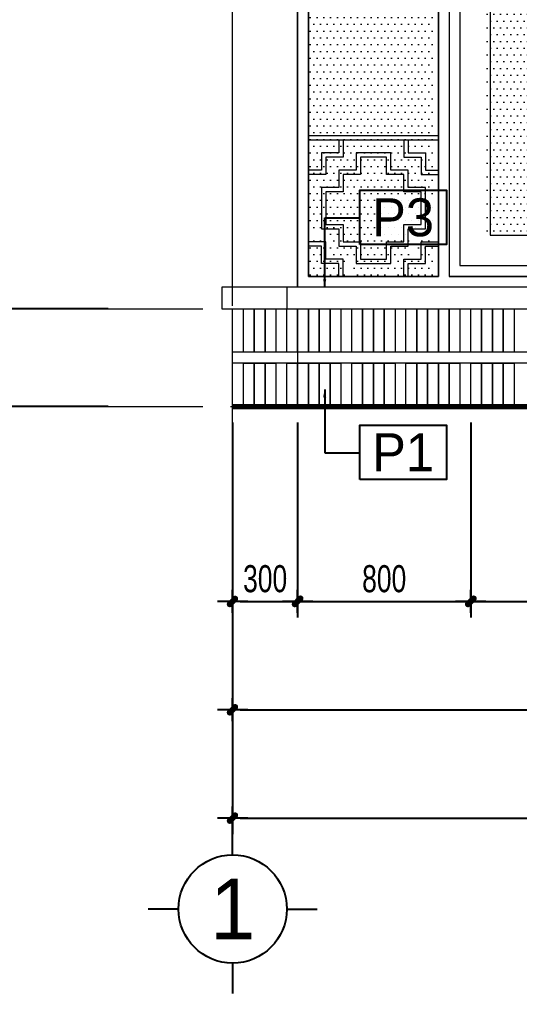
# Model space of a CAD drawing. Header units: inches. Extents: x 88947 to 296847, y 35049 to 161062.
# Drawn here: x 155063 to 157373, y 123670 to 128166 of the extents above; entities that cross this region are included whole.
import ezdxf
from ezdxf.enums import TextEntityAlignment as Align

# ---------------------------------------------------------------- set-up
doc = ezdxf.new("R2010")
doc.units = ezdxf.units.IN
doc.header["$MEASUREMENT"] = 0
doc.header["$PDMODE"] = 1
doc.linetypes.add('ACAD_ISO03W100', pattern=[30, 12, -18])
doc.linetypes.add('CENTER', pattern=[50.8, 31.75, -6.35, 6.35, -6.35])
for name, color, linetype, lineweight in [('A-Dims', 145, 'Continuous', 25), ('CUA', 42, 'Continuous', 20), ('DIM', 7, 'Continuous', 25), ('GHICHU', 40, 'Continuous', 18), ('HACTH', 8, 'Continuous', 5), ('HATCH', 8, 'Continuous', 5), ('KHUNG 1', 6, 'Continuous', 70), ('KY HIEU', 4, 'Continuous', 25), ('NTHAY2', 51, 'Continuous', 25), ('THAY', 3, 'Continuous', 18), ('TRUC', 252, 'ACAD_ISO03W100', 13), ('vdung', 56, 'Continuous', 9)]:
    doc.layers.add(name, color=color, linetype=linetype, lineweight=lineweight)
doc.styles.add('FRANKO', font='VFRANKO.TTF')
doc.styles.add('VHELVEN', font='VHELVEN.TTF')
doc.styles.add('VNI-HELVE-CONDENSE', font='VNARIAL.TTF', dxfattribs={"width": 0.7})
doc.dimstyles.new('TAS-100', dxfattribs={"dimscale": 50, "dimtxt": 2.5, "dimasz": 0.7, "dimexe": 1.5, "dimexo": 1.5, "dimgap": 0.8, "dimtad": 1, "dimdec": 0, "dimzin": 3, "dimdsep": 46, "dimtxsty": 'VNI-HELVE-CONDENSE', "dimblk": 'TICK', "dimcen": 2.5, "dimclrt": 71, "dimazin": 2, "dimtfac": 0.75, "dimtdec": 0, "dimtix": 1, "dimtmove": 2, "dimatfit": 2, "dimldrblk": 'TICK123', "dimfxl": 1.5, "dimtolj": 1, "dimtzin": 0, "dimarcsym": 0})
doc.dimstyles.new('TAS-50', dxfattribs={"dimscale": 25, "dimtxt": 2.5, "dimasz": 0.7, "dimexe": 1.5, "dimexo": 1.5, "dimgap": 0.8, "dimtad": 1, "dimdec": 0, "dimzin": 3, "dimdsep": 46, "dimtxsty": 'VNI-HELVE-CONDENSE', "dimblk": 'TICK', "dimcen": 2.5, "dimclrt": 71, "dimazin": 2, "dimtfac": 0.75, "dimtdec": 0, "dimtix": 1, "dimtmove": 2, "dimatfit": 2, "dimldrblk": 'TICK123', "dimfxl": 1.5, "dimtolj": 1, "dimtzin": 0, "dimarcsym": 0})
pattern_1 = [(180, (1285.023, 940), (-15.625, 31.25), [0, -31.25])]
pattern_2 = [(7e-15, (1414.978, 940), (15.625, 31.25), [0, -31.25])]

# ---------------------------------------------------------------- blocks, each defined once
blk = doc.blocks.new('TICK')
at = {"layer": 'A-Dims', "color": 1}
for p, q in [((0, 1.5), (0, -1.5)), ((-2, 0), (2, 0))]:
    blk.add_line(p, q, dxfattribs=at)
at = {"layer": 'A-Dims', "color": 1, "const_width": 0.788}
blk.add_lwpolyline([(-0.33, -0.35), (0.38, 0.38)], dxfattribs=at)
at = {"layer": 'A-Dims', "color": 1, "const_width": 0.394}
for points in [[(0.24, 0.52, -0.414214), (0.52, 0.52, -1)], [(0.52, 0.52, -0.414214), (0.52, 0.24, -1)], [(-0.47, -0.21, 0.414214), (-0.47, -0.49, 1)], [(-0.47, -0.49, 0.414214), (-0.19, -0.49, 1)]]:
    blk.add_lwpolyline(points, format="xyb", dxfattribs=at)
blk = doc.blocks.new('*D874')
at = {"layer": 'Defpoints', "color": 0}
for p in [(156047.7, 126380.3), (159547.7, 126380.3), (159547.7, 124980.3)]:
    blk.add_point(p, dxfattribs=at)
at = {"layer": 'DIM', "color": 0, "lineweight": -2}
for p, q in [((156047.7, 126305.3), (156047.7, 124905.3)), ((159547.7, 126305.3), (159547.7, 124905.3)), ((156082.7, 124980.3), (159512.7, 124980.3))]:
    blk.add_line(p, q, dxfattribs=at)
at = {"layer": 'DIM', "color": 0, "lineweight": -2, "xscale": 35, "yscale": 35, "zscale": 35, "rotation": 180}
blk.add_blockref('TICK', (156047.7, 124980.3), dxfattribs=at)
at = {"layer": 'DIM', "color": 0, "lineweight": -2, "xscale": 35, "yscale": 35, "zscale": 35}
blk.add_blockref('TICK', (159547.7, 124980.3), dxfattribs=at)
at = {"layer": 'DIM', "color": 71, "insert": (157797.7, 125084.1), "char_height": 125, "attachment_point": 5, "style": 'VNI-HELVE-CONDENSE'}
blk.add_mtext('\\A1;3500', dxfattribs=at)
blk = doc.blocks.new('TICK123')
at = {"layer": 'A-Dims', "color": 1}
blk.add_lwpolyline([(0.05, 0, 0, 0.84, 0), (-2.11, 0, 8.4, 8.4, 0)], format="xyseb", dxfattribs=at)
blk = doc.blocks.new('*D879')
at = {"layer": 'Defpoints', "color": 0}
for p in [(156047.7, 126380.3), (168447.7, 126380.3), (168447.7, 124480.3)]:
    blk.add_point(p, dxfattribs=at)
at = {"layer": 'DIM', "color": 0, "lineweight": -2}
for p, q in [((156047.7, 126305.3), (156047.7, 124405.3)), ((168447.7, 126305.3), (168447.7, 124405.3)), ((156082.7, 124480.3), (168412.7, 124480.3))]:
    blk.add_line(p, q, dxfattribs=at)
at = {"layer": 'DIM', "color": 0, "lineweight": -2, "xscale": 35, "yscale": 35, "zscale": 35, "rotation": 180}
blk.add_blockref('TICK', (156047.7, 124480.3), dxfattribs=at)
at = {"layer": 'DIM', "color": 0, "lineweight": -2, "xscale": 35, "yscale": 35, "zscale": 35}
blk.add_blockref('TICK', (168447.7, 124480.3), dxfattribs=at)
at = {"layer": 'DIM', "color": 71, "insert": (162147.7, 124584), "char_height": 125, "attachment_point": 5, "style": 'VNI-HELVE-CONDENSE'}
blk.add_mtext('\\A1;12400', dxfattribs=at)
blk = doc.blocks.new('*D880')
at = {"layer": 'Defpoints', "color": 0}
for p in [(156047.7, 126380.3), (156347.7, 126380.3), (156347.7, 125480.3)]:
    blk.add_point(p, dxfattribs=at)
at = {"layer": 'DIM', "color": 0, "lineweight": -2}
for p, q in [((156047.7, 126305.3), (156047.7, 125405.3)), ((156347.7, 126305.3), (156347.7, 125405.3)), ((156082.7, 125480.3), (156312.7, 125480.3))]:
    blk.add_line(p, q, dxfattribs=at)
at = {"layer": 'DIM', "color": 0, "lineweight": -2, "xscale": 35, "yscale": 35, "zscale": 35, "rotation": 180}
blk.add_blockref('TICK', (156047.7, 125480.3), dxfattribs=at)
at = {"layer": 'DIM', "color": 0, "lineweight": -2, "xscale": 35, "yscale": 35, "zscale": 35}
blk.add_blockref('TICK', (156347.7, 125480.3), dxfattribs=at)
at = {"layer": 'DIM', "color": 71, "insert": (156197.7, 125584.1), "char_height": 125, "attachment_point": 5, "style": 'VNI-HELVE-CONDENSE'}
blk.add_mtext('\\A1;300', dxfattribs=at)
blk = doc.blocks.new('*D881')
at = {"layer": 'Defpoints', "color": 0}
for p in [(156347.7, 126380.3), (157147.7, 126380.3), (157147.7, 125480.3)]:
    blk.add_point(p, dxfattribs=at)
at = {"layer": 'DIM', "color": 0, "lineweight": -2}
for p, q in [((156347.7, 126305.3), (156347.7, 125405.3)), ((157147.7, 126305.3), (157147.7, 125405.3)), ((156382.7, 125480.3), (157112.7, 125480.3))]:
    blk.add_line(p, q, dxfattribs=at)
at = {"layer": 'DIM', "color": 0, "lineweight": -2, "xscale": 35, "yscale": 35, "zscale": 35, "rotation": 180}
blk.add_blockref('TICK', (156347.7, 125480.3), dxfattribs=at)
at = {"layer": 'DIM', "color": 0, "lineweight": -2, "xscale": 35, "yscale": 35, "zscale": 35}
blk.add_blockref('TICK', (157147.7, 125480.3), dxfattribs=at)
at = {"layer": 'DIM', "color": 71, "insert": (156747.7, 125584), "char_height": 125, "attachment_point": 5, "style": 'VNI-HELVE-CONDENSE'}
blk.add_mtext('\\A1;800', dxfattribs=at)
blk = doc.blocks.new('*D882')
at = {"layer": 'Defpoints', "color": 0}
for p in [(157147.7, 126380.3), (158647.7, 126380.3), (158647.7, 125480.3)]:
    blk.add_point(p, dxfattribs=at)
at = {"layer": 'DIM', "color": 0, "lineweight": -2}
for p, q in [((157147.7, 126305.3), (157147.7, 125405.3)), ((158647.7, 126305.3), (158647.7, 125405.3)), ((157182.7, 125480.3), (158612.7, 125480.3))]:
    blk.add_line(p, q, dxfattribs=at)
at = {"layer": 'DIM', "color": 0, "lineweight": -2, "xscale": 35, "yscale": 35, "zscale": 35, "rotation": 180}
blk.add_blockref('TICK', (157147.7, 125480.3), dxfattribs=at)
at = {"layer": 'DIM', "color": 0, "lineweight": -2, "xscale": 35, "yscale": 35, "zscale": 35}
blk.add_blockref('TICK', (158647.7, 125480.3), dxfattribs=at)
at = {"layer": 'DIM', "color": 71, "insert": (157897.7, 125584), "char_height": 125, "attachment_point": 5, "style": 'VNI-HELVE-CONDENSE'}
blk.add_mtext('\\A1;1500', dxfattribs=at)
blk = doc.blocks.new('TRUCCOT')
for p, q in [((0, -140), (0, 0)), ((-250, -390), (-390, -390)), ((250, -390), (390, -390)), ((0, -640), (0, -780))]:
    blk.add_line(p, q)
blk.add_circle((0, -390), 250)
at = {"layer": 'GHICHU', "style": 'VHELVEN'}
blk.add_attdef('TRUC', text='', height=280, dxfattribs=at).set_placement((0, -390), align=Align.MIDDLE_CENTER)
blk = doc.blocks.new('*D1719')
at = {"layer": 'Defpoints', "color": 0}
for p in [(154547.7, 126830.3), (155547.7, 126830.3), (155547.7, 126380.3)]:
    blk.add_point(p, dxfattribs=at)
at = {"layer": 'DIM', "color": 0, "lineweight": -2}
for p, q in [((155472.7, 126830.3), (154472.7, 126830.3)), ((154547.7, 126415.3), (154547.7, 126795.3)), ((155472.7, 126380.3), (154472.7, 126380.3))]:
    blk.add_line(p, q, dxfattribs=at)
at = {"layer": 'DIM', "color": 0, "lineweight": -2, "xscale": 35, "yscale": 35, "zscale": 35}
for p, rotation in [((154547.7, 126830.3), 90), ((154547.7, 126380.3), 270)]:
    blk.add_blockref('TICK', p, dxfattribs=dict(at, rotation=rotation))
at = {"layer": 'DIM', "color": 71, "insert": (154444, 126605.3), "char_height": 125, "attachment_point": 5, "rotation": 90, "style": 'VNI-HELVE-CONDENSE'}
blk.add_mtext('\\A1;450', dxfattribs=at)
blk = doc.blocks.new('syb-floor')
at = {"linetype": 'Continuous'}
blk.add_lwpolyline([(-4.786, -2.5), (-4.786, 2.5), (3.216, 2.5), (3.216, -2.5)], close=True, dxfattribs=at)
blk.add_attdef('SYB-FLOOR', text='', height=2.5, dxfattribs=at).set_placement((-0.785, 0), align=Align.MIDDLE_CENTER)
blk = doc.blocks.new('*D3878')
at = {"layer": 'Defpoints', "color": 0}
for p in [(156047.7, 126380.3), (159547.7, 126380.3), (159547.7, 124980.3)]:
    blk.add_point(p, dxfattribs=at)
at = {"layer": 'DIM', "color": 0, "lineweight": -2}
for p, q in [((156047.7, 126305.3), (156047.7, 124905.3)), ((159547.7, 126305.3), (159547.7, 124905.3)), ((156082.7, 124980.3), (159512.7, 124980.3))]:
    blk.add_line(p, q, dxfattribs=at)
at = {"layer": 'DIM', "color": 0, "lineweight": -2, "xscale": 35, "yscale": 35, "zscale": 35, "rotation": 180}
blk.add_blockref('TICK', (156047.7, 124980.3), dxfattribs=at)
at = {"layer": 'DIM', "color": 0, "lineweight": -2, "xscale": 35, "yscale": 35, "zscale": 35}
blk.add_blockref('TICK', (159547.7, 124980.3), dxfattribs=at)
at = {"layer": 'DIM', "color": 71, "insert": (157797.7, 125084.1), "char_height": 125, "attachment_point": 5, "style": 'VNI-HELVE-CONDENSE'}
blk.add_mtext('\\A1;3500', dxfattribs=at)
blk = doc.blocks.new('*D3883')
at = {"layer": 'Defpoints', "color": 0}
for p in [(156047.7, 126380.3), (168447.7, 126380.3), (168447.7, 124480.3)]:
    blk.add_point(p, dxfattribs=at)
at = {"layer": 'DIM', "color": 0, "lineweight": -2}
for p, q in [((156047.7, 126305.3), (156047.7, 124405.3)), ((168447.7, 126305.3), (168447.7, 124405.3)), ((156082.7, 124480.3), (168412.7, 124480.3))]:
    blk.add_line(p, q, dxfattribs=at)
at = {"layer": 'DIM', "color": 0, "lineweight": -2, "xscale": 35, "yscale": 35, "zscale": 35, "rotation": 180}
blk.add_blockref('TICK', (156047.7, 124480.3), dxfattribs=at)
at = {"layer": 'DIM', "color": 0, "lineweight": -2, "xscale": 35, "yscale": 35, "zscale": 35}
blk.add_blockref('TICK', (168447.7, 124480.3), dxfattribs=at)
at = {"layer": 'DIM', "color": 71, "insert": (162147.7, 124584), "char_height": 125, "attachment_point": 5, "style": 'VNI-HELVE-CONDENSE'}
blk.add_mtext('\\A1;12400', dxfattribs=at)
blk = doc.blocks.new('*D3884')
at = {"layer": 'Defpoints', "color": 0}
for p in [(156047.7, 126380.3), (156347.7, 126380.3), (156347.7, 125480.3)]:
    blk.add_point(p, dxfattribs=at)
at = {"layer": 'DIM', "color": 0, "lineweight": -2}
for p, q in [((156047.7, 126305.3), (156047.7, 125405.3)), ((156347.7, 126305.3), (156347.7, 125405.3)), ((156082.7, 125480.3), (156312.7, 125480.3))]:
    blk.add_line(p, q, dxfattribs=at)
at = {"layer": 'DIM', "color": 0, "lineweight": -2, "xscale": 35, "yscale": 35, "zscale": 35, "rotation": 180}
blk.add_blockref('TICK', (156047.7, 125480.3), dxfattribs=at)
at = {"layer": 'DIM', "color": 0, "lineweight": -2, "xscale": 35, "yscale": 35, "zscale": 35}
blk.add_blockref('TICK', (156347.7, 125480.3), dxfattribs=at)
at = {"layer": 'DIM', "color": 71, "insert": (156197.7, 125584.1), "char_height": 125, "attachment_point": 5, "style": 'VNI-HELVE-CONDENSE'}
blk.add_mtext('\\A1;300', dxfattribs=at)
blk = doc.blocks.new('*D3885')
at = {"layer": 'Defpoints', "color": 0}
for p in [(156347.7, 126380.3), (157147.7, 126380.3), (157147.7, 125480.3)]:
    blk.add_point(p, dxfattribs=at)
at = {"layer": 'DIM', "color": 0, "lineweight": -2}
for p, q in [((156347.7, 126305.3), (156347.7, 125405.3)), ((157147.7, 126305.3), (157147.7, 125405.3)), ((156382.7, 125480.3), (157112.7, 125480.3))]:
    blk.add_line(p, q, dxfattribs=at)
at = {"layer": 'DIM', "color": 0, "lineweight": -2, "xscale": 35, "yscale": 35, "zscale": 35, "rotation": 180}
blk.add_blockref('TICK', (156347.7, 125480.3), dxfattribs=at)
at = {"layer": 'DIM', "color": 0, "lineweight": -2, "xscale": 35, "yscale": 35, "zscale": 35}
blk.add_blockref('TICK', (157147.7, 125480.3), dxfattribs=at)
at = {"layer": 'DIM', "color": 71, "insert": (156747.7, 125584), "char_height": 125, "attachment_point": 5, "style": 'VNI-HELVE-CONDENSE'}
blk.add_mtext('\\A1;800', dxfattribs=at)
blk = doc.blocks.new('*D3886')
at = {"layer": 'Defpoints', "color": 0}
for p in [(157147.7, 126380.3), (158647.7, 126380.3), (158647.7, 125480.3)]:
    blk.add_point(p, dxfattribs=at)
at = {"layer": 'DIM', "color": 0, "lineweight": -2}
for p, q in [((157147.7, 126305.3), (157147.7, 125405.3)), ((158647.7, 126305.3), (158647.7, 125405.3)), ((157182.7, 125480.3), (158612.7, 125480.3))]:
    blk.add_line(p, q, dxfattribs=at)
at = {"layer": 'DIM', "color": 0, "lineweight": -2, "xscale": 35, "yscale": 35, "zscale": 35, "rotation": 180}
blk.add_blockref('TICK', (157147.7, 125480.3), dxfattribs=at)
at = {"layer": 'DIM', "color": 0, "lineweight": -2, "xscale": 35, "yscale": 35, "zscale": 35}
blk.add_blockref('TICK', (158647.7, 125480.3), dxfattribs=at)
at = {"layer": 'DIM', "color": 71, "insert": (157897.7, 125584), "char_height": 125, "attachment_point": 5, "style": 'VNI-HELVE-CONDENSE'}
blk.add_mtext('\\A1;1500', dxfattribs=at)
blk = doc.blocks.new('*D3775')
at = {"layer": 'Defpoints', "color": 0}
for p in [(154547.7, 126830.3), (155547.7, 126830.3), (155547.7, 126380.3)]:
    blk.add_point(p, dxfattribs=at)
at = {"layer": 'DIM', "color": 0, "lineweight": -2}
for p, q in [((155472.7, 126830.3), (154472.7, 126830.3)), ((154547.7, 126415.3), (154547.7, 126795.3)), ((155472.7, 126380.3), (154472.7, 126380.3))]:
    blk.add_line(p, q, dxfattribs=at)
at = {"layer": 'DIM', "color": 0, "lineweight": -2, "xscale": 35, "yscale": 35, "zscale": 35}
for p, rotation in [((154547.7, 126830.3), 90), ((154547.7, 126380.3), 270)]:
    blk.add_blockref('TICK', p, dxfattribs=dict(at, rotation=rotation))
at = {"layer": 'DIM', "color": 71, "insert": (154444, 126605.3), "char_height": 125, "attachment_point": 5, "rotation": 90, "style": 'VNI-HELVE-CONDENSE'}
blk.add_mtext('\\A1;450', dxfattribs=at)
blk = doc.blocks.new('A$C7AC3160D')
at = {"layer": 'CUA'}
for points in [[(160, 0), (160, -80), (80, -80), (80, -160), (0, -160)], [(140, 0), (140, -60), (60, -60), (60, -140), (0, -140)], [(440, 0), (440, -80), (520, -80), (520, -160), (600, -160)], [(460, 0), (460, -60), (540, -60), (540, -140), (600, -140)], [(520, -240), (440, -240), (440, -160), (360, -160), (360, -80), (240, -80), (240, -160), (160, -160), (160, -240), (80, -240), (80, -390), (160, -390), (160, -470), (240, -470), (240, -550), (360, -550), (360, -470), (440, -470), (440, -390), (520, -390), (520, -240)], [(160, -630), (160, -550), (80, -550), (80, -470), (0, -470)], [(140, -630), (140, -570), (60, -570), (60, -490), (0, -490)], [(440, -630), (440, -550), (520, -550), (520, -470), (600, -470)], [(460, -630), (460, -570), (540, -570), (540, -490), (600, -490)], [(600, -630), (0, -630)], [(600, -650), (0, -650)]]:
    blk.add_lwpolyline(points, dxfattribs=at)
blk.add_lwpolyline([(540, -220), (460, -220), (460, -140), (380, -140), (380, -60), (220, -60), (220, -140), (140, -140), (140, -220), (60, -220), (60, -410), (140, -410), (140, -490), (220, -490), (220, -570), (380, -570), (380, -490), (460, -490), (460, -410), (540, -410)], close=True, dxfattribs=at)
blk = doc.blocks.new('A$C7E0F6372')
at = {"layer": 'HACTH'}
h = blk.add_hatch(dxfattribs=at)
h.set_pattern_fill('DOTS', color=256, scale=500, style=0)
h.set_pattern_definition(pattern_1)
h.paths.add_polyline_path([(1280, 240), (1280, 2060), (865, 2060), (865, 240)])
h = blk.add_hatch(dxfattribs=at)
h.set_pattern_fill('DOTS', color=256, scale=500, style=0)
h.set_pattern_definition(pattern_1)
h.paths.add_polyline_path([(1280, 240), (1280, 2060), (865, 2060), (865, 240)])
h = blk.add_hatch(dxfattribs=at)
h.set_pattern_fill('DOTS', color=256, scale=500, style=0)
h.set_pattern_definition(pattern_2)
h.paths.add_polyline_path([(1420, 2060), (1835, 2060), (1835, 240), (1420, 240)])
h = blk.add_hatch(dxfattribs=at)
h.set_pattern_fill('DOTS', color=256, scale=500, style=0)
h.set_pattern_definition(pattern_2)
h.paths.add_polyline_path([(1420, 2060), (1810, 2060), (1810, 240), (1420, 240)])
at = {"layer": 'HATCH'}
h = blk.add_hatch(dxfattribs=at)
h.set_pattern_fill('DOTS', color=256, scale=500, style=0)
h.set_pattern_definition([(180, (625.022, 50.008), (-15.625, 31.25), [0, -31.25])])
h.paths.add_polyline_path([(50, 2050), (150, 2050), (150, 2150), (250, 2150), (250, 2250), (425, 2250), (425, 2150), (525, 2150), (525, 2050), (625, 2050), (625, 250), (525, 250), (525, 150), (425, 150), (425, 50), (250, 50), (250, 150), (150, 150), (150, 250), (50, 250)])
h.paths.add_polyline_path([(445, 2250), (625, 2250), (625, 2070), (545, 2070), (545, 2170), (445, 2170)], flags=17)
h.paths.add_polyline_path([(50, 2250), (230, 2250), (230, 2170), (130, 2170), (130, 2070), (50, 2070)], flags=17)
h.paths.add_polyline_path([(50, 230), (130, 230), (130, 130), (230, 130), (230, 50), (50, 50)], flags=17)
h.paths.add_polyline_path([(445, 130), (545, 130), (545, 230), (625, 230), (625, 50), (445, 50)])
h = blk.add_hatch(dxfattribs=at)
h.set_pattern_fill('DOTS', color=256, scale=500, style=0)
h.set_pattern_definition([(0, (2049.978, 50.008), (15.625, 31.25), [0, -31.25])])
h.paths.add_polyline_path([(2625, 2050), (2525, 2050), (2525, 2150), (2425, 2150), (2425, 2250), (2250, 2250), (2250, 2150), (2150, 2150), (2150, 2050), (2050, 2050), (2050, 250), (2150, 250), (2150, 150), (2250, 150), (2250, 50), (2425, 50), (2425, 150), (2525, 150), (2525, 250), (2625, 250)])
h.paths.add_polyline_path([(2230, 2250), (2050, 2250), (2050, 2070), (2130, 2070), (2130, 2170), (2230, 2170)], flags=17)
h.paths.add_polyline_path([(2625, 2250), (2445, 2250), (2445, 2170), (2545, 2170), (2545, 2070), (2625, 2070)], flags=17)
h.paths.add_polyline_path([(2625, 230), (2545, 230), (2545, 130), (2445, 130), (2445, 50), (2625, 50)], flags=17)
h.paths.add_polyline_path([(2230, 130), (2130, 130), (2130, 230), (2050, 230), (2050, 50), (2230, 50)])
at = {"layer": 'CUA'}
for points in [[(0, 0), (0, 2300), (2700, 2300), (2700, 0)], [(650, 2250), (50, 2250), (50, 50), (650, 50)], [(2000, 2250), (700, 2250), (700, 50), (2000, 50)], [(2050, 2250), (2650, 2250), (2650, 50), (2050, 50)], [(1280, 2200), (1950, 2200), (1950, 100), (1280, 100)], [(1420, 2060), (1810, 2060), (1810, 240), (1420, 240)]]:
    blk.add_lwpolyline(points, close=True, dxfattribs=at)
for points in [[(650, 50), (50, 50), (50, 2250), (650, 2250)], [(650, 2250), (650, 50)], [(700, 2250), (2000, 2250)], [(700, 2250), (700, 50)], [(2000, 2250), (2000, 50)], [(2050, 2250), (2650, 2250), (2650, 50), (2050, 50)], [(2050, 2250), (2050, 50)], [(750, 2200), (750, 100), (1950, 100), (1950, 2200), (750, 2200)], [(1490, 2200), (750, 2200), (750, 100), (1490, 100)], [(1280, 2060), (890, 2060), (890, 240), (1280, 240)], [(2000, 50), (700, 50)]]:
    blk.add_lwpolyline(points, dxfattribs=at)
at = {"layer": 'vdung', "xscale": -1}
blk.add_blockref('A$C7AC3160D', (650, 2250), dxfattribs=at)
at = {"layer": 'vdung'}
blk.add_blockref('A$C7AC3160D', (2050, 2250), dxfattribs=at)
at = {"layer": 'vdung', "rotation": 180}
blk.add_blockref('A$C7AC3160D', (650, 50), dxfattribs=at)
at = {"layer": 'vdung', "xscale": -1, "rotation": 180}
blk.add_blockref('A$C7AC3160D', (2050, 50), dxfattribs=at)

msp = doc.modelspace()

# ---------------------------------------------------------------- linework, layer by layer
at = {"layer": 'HACTH'}
for points in [[(156147.7, 126830.3), (156147.7, 126630.3), (156097.7, 126630.3), (156097.7, 126830.3)], [(156147.7, 126830.3), (156147.7, 126630.3), (156097.7, 126630.3), (156097.7, 126830.3)], [(156197.7, 126830.3), (156197.7, 126630.3), (156147.7, 126630.3), (156147.7, 126830.3)], [(156197.7, 126830.3), (156197.7, 126630.3), (156147.7, 126630.3), (156147.7, 126830.3)], [(156247.7, 126830.3), (156247.7, 126630.3), (156197.7, 126630.3), (156197.7, 126830.3)], [(156247.7, 126830.3), (156247.7, 126630.3), (156197.7, 126630.3), (156197.7, 126830.3)], [(156347.7, 126830.3), (156347.7, 126630.3), (156297.7, 126630.3), (156297.7, 126830.3)], [(156347.7, 126830.3), (156347.7, 126630.3), (156297.7, 126630.3), (156297.7, 126830.3)], [(156397.7, 126830.3), (156397.7, 126630.3), (156347.7, 126630.3), (156347.7, 126830.3)], [(156397.7, 126830.3), (156397.7, 126630.3), (156347.7, 126630.3), (156347.7, 126830.3)], [(156447.7, 126830.3), (156447.7, 126630.3), (156397.7, 126630.3), (156397.7, 126830.3)], [(156447.7, 126830.3), (156447.7, 126630.3), (156397.7, 126630.3), (156397.7, 126830.3)], [(156497.7, 126830.3), (156497.7, 126630.3), (156447.7, 126630.3), (156447.7, 126830.3)], [(156497.7, 126830.3), (156497.7, 126630.3), (156447.7, 126630.3), (156447.7, 126830.3)], [(156547.7, 126830.3), (156547.7, 126630.3), (156497.7, 126630.3), (156497.7, 126830.3)], [(156547.7, 126830.3), (156547.7, 126630.3), (156497.7, 126630.3), (156497.7, 126830.3)], [(156647.7, 126830.3), (156647.7, 126630.3), (156597.7, 126630.3), (156597.7, 126830.3)], [(156647.7, 126830.3), (156647.7, 126630.3), (156597.7, 126630.3), (156597.7, 126830.3)], [(156697.7, 126830.3), (156697.7, 126630.3), (156647.7, 126630.3), (156647.7, 126830.3)], [(156697.7, 126830.3), (156697.7, 126630.3), (156647.7, 126630.3), (156647.7, 126830.3)], [(156747.7, 126830.3), (156747.7, 126630.3), (156697.7, 126630.3), (156697.7, 126830.3)], [(156747.7, 126830.3), (156747.7, 126630.3), (156697.7, 126630.3), (156697.7, 126830.3)], [(156797.7, 126830.3), (156797.7, 126630.3), (156747.7, 126630.3), (156747.7, 126830.3)], [(156797.7, 126830.3), (156797.7, 126630.3), (156747.7, 126630.3), (156747.7, 126830.3)], [(156897.7, 126830.3), (156897.7, 126630.3), (156847.7, 126630.3), (156847.7, 126830.3)], [(156897.7, 126830.3), (156897.7, 126630.3), (156847.7, 126630.3), (156847.7, 126830.3)], [(156947.7, 126830.3), (156947.7, 126630.3), (156897.7, 126630.3), (156897.7, 126830.3)], [(156947.7, 126830.3), (156947.7, 126630.3), (156897.7, 126630.3), (156897.7, 126830.3)], [(156997.7, 126830.3), (156997.7, 126630.3), (156947.7, 126630.3), (156947.7, 126830.3)], [(156997.7, 126830.3), (156997.7, 126630.3), (156947.7, 126630.3), (156947.7, 126830.3)], [(157047.7, 126830.3), (157047.7, 126630.3), (156997.7, 126630.3), (156997.7, 126830.3)], [(157047.7, 126830.3), (157047.7, 126630.3), (156997.7, 126630.3), (156997.7, 126830.3)], [(157097.7, 126830.3), (157097.7, 126630.3), (157047.7, 126630.3), (157047.7, 126830.3)], [(157097.7, 126830.3), (157097.7, 126630.3), (157047.7, 126630.3), (157047.7, 126830.3)], [(157197.7, 126830.3), (157197.7, 126630.3), (157147.7, 126630.3), (157147.7, 126830.3)], [(157197.7, 126830.3), (157197.7, 126630.3), (157147.7, 126630.3), (157147.7, 126830.3)], [(157247.7, 126830.3), (157247.7, 126630.3), (157197.7, 126630.3), (157197.7, 126830.3)], [(157247.7, 126830.3), (157247.7, 126630.3), (157197.7, 126630.3), (157197.7, 126830.3)], [(157297.7, 126830.3), (157297.7, 126630.3), (157247.7, 126630.3), (157247.7, 126830.3)], [(157297.7, 126830.3), (157297.7, 126630.3), (157247.7, 126630.3), (157247.7, 126830.3)], [(157347.7, 126830.3), (157347.7, 126630.3), (157297.7, 126630.3), (157297.7, 126830.3)], [(157347.7, 126830.3), (157347.7, 126630.3), (157297.7, 126630.3), (157297.7, 126830.3)], [(156147.7, 126580.3), (156147.7, 126380.3), (156097.7, 126380.3), (156097.7, 126580.3)], [(156147.7, 126580.3), (156147.7, 126380.3), (156097.7, 126380.3), (156097.7, 126580.3)], [(156197.7, 126580.3), (156197.7, 126380.3), (156147.7, 126380.3), (156147.7, 126580.3)], [(156197.7, 126580.3), (156197.7, 126380.3), (156147.7, 126380.3), (156147.7, 126580.3)], [(156247.7, 126580.3), (156247.7, 126380.3), (156197.7, 126380.3), (156197.7, 126580.3)], [(156247.7, 126580.3), (156247.7, 126380.3), (156197.7, 126380.3), (156197.7, 126580.3)], [(156347.7, 126580.3), (156347.7, 126380.3), (156297.7, 126380.3), (156297.7, 126580.3)], [(156347.7, 126580.3), (156347.7, 126380.3), (156297.7, 126380.3), (156297.7, 126580.3)], [(156397.7, 126580.3), (156397.7, 126380.3), (156347.7, 126380.3), (156347.7, 126580.3)], [(156397.7, 126580.3), (156397.7, 126380.3), (156347.7, 126380.3), (156347.7, 126580.3)], [(156447.7, 126580.3), (156447.7, 126380.3), (156397.7, 126380.3), (156397.7, 126580.3)], [(156447.7, 126580.3), (156447.7, 126380.3), (156397.7, 126380.3), (156397.7, 126580.3)], [(156497.7, 126580.3), (156497.7, 126380.3), (156447.7, 126380.3), (156447.7, 126580.3)], [(156497.7, 126580.3), (156497.7, 126380.3), (156447.7, 126380.3), (156447.7, 126580.3)], [(156547.7, 126580.3), (156547.7, 126380.3), (156497.7, 126380.3), (156497.7, 126580.3)], [(156547.7, 126580.3), (156547.7, 126380.3), (156497.7, 126380.3), (156497.7, 126580.3)], [(156647.7, 126580.3), (156647.7, 126380.3), (156597.7, 126380.3), (156597.7, 126580.3)], [(156647.7, 126580.3), (156647.7, 126380.3), (156597.7, 126380.3), (156597.7, 126580.3)], [(156697.7, 126580.3), (156697.7, 126380.3), (156647.7, 126380.3), (156647.7, 126580.3)], [(156697.7, 126580.3), (156697.7, 126380.3), (156647.7, 126380.3), (156647.7, 126580.3)], [(156747.7, 126580.3), (156747.7, 126380.3), (156697.7, 126380.3), (156697.7, 126580.3)], [(156747.7, 126580.3), (156747.7, 126380.3), (156697.7, 126380.3), (156697.7, 126580.3)], [(156797.7, 126580.3), (156797.7, 126380.3), (156747.7, 126380.3), (156747.7, 126580.3)], [(156797.7, 126580.3), (156797.7, 126380.3), (156747.7, 126380.3), (156747.7, 126580.3)], [(156897.7, 126580.3), (156897.7, 126380.3), (156847.7, 126380.3), (156847.7, 126580.3)], [(156897.7, 126580.3), (156897.7, 126380.3), (156847.7, 126380.3), (156847.7, 126580.3)], [(156947.7, 126580.3), (156947.7, 126380.3), (156897.7, 126380.3), (156897.7, 126580.3)], [(156947.7, 126580.3), (156947.7, 126380.3), (156897.7, 126380.3), (156897.7, 126580.3)], [(156997.7, 126580.3), (156997.7, 126380.3), (156947.7, 126380.3), (156947.7, 126580.3)], [(156997.7, 126580.3), (156997.7, 126380.3), (156947.7, 126380.3), (156947.7, 126580.3)], [(157047.7, 126580.3), (157047.7, 126380.3), (156997.7, 126380.3), (156997.7, 126580.3)], [(157047.7, 126580.3), (157047.7, 126380.3), (156997.7, 126380.3), (156997.7, 126580.3)], [(157097.7, 126580.3), (157097.7, 126380.3), (157047.7, 126380.3), (157047.7, 126580.3)], [(157097.7, 126580.3), (157097.7, 126380.3), (157047.7, 126380.3), (157047.7, 126580.3)], [(157197.7, 126580.3), (157197.7, 126380.3), (157147.7, 126380.3), (157147.7, 126580.3)], [(157197.7, 126580.3), (157197.7, 126380.3), (157147.7, 126380.3), (157147.7, 126580.3)], [(157247.7, 126580.3), (157247.7, 126380.3), (157197.7, 126380.3), (157197.7, 126580.3)], [(157247.7, 126580.3), (157247.7, 126380.3), (157197.7, 126380.3), (157197.7, 126580.3)], [(157297.7, 126580.3), (157297.7, 126380.3), (157247.7, 126380.3), (157247.7, 126580.3)], [(157297.7, 126580.3), (157297.7, 126380.3), (157247.7, 126380.3), (157247.7, 126580.3)], [(157347.7, 126580.3), (157347.7, 126380.3), (157297.7, 126380.3), (157297.7, 126580.3)], [(157347.7, 126580.3), (157347.7, 126380.3), (157297.7, 126380.3), (157297.7, 126580.3)]]:
    msp.add_lwpolyline(points, close=True, dxfattribs=at)
for points in [[(159447.7, 126630.3), (156047.7, 126630.3)], [(159447.7, 126630.3), (156047.7, 126630.3)], [(159447.7, 126580.3), (156047.7, 126580.3)], [(159447.7, 126580.3), (156047.7, 126580.3)]]:
    msp.add_lwpolyline(points, dxfattribs=at)
at = {"layer": 'KHUNG 1'}
msp.add_lwpolyline([(156047.7, 126380.3), (168447.7, 126380.3)], dxfattribs=at)
at = {"layer": 'THAY'}
for points in [[(156047.7, 126930.3), (156047.7, 132546), (156347.7, 132546), (156347.7, 126930.3)], [(156247.7, 126930.3), (156047.7, 126930.3), (155997.7, 126930.3), (155997.7, 126830.3), (156247.7, 126830.3)], [(156247.7, 126830.3), (159397.7, 126830.3), (159397.7, 126930.3), (156247.7, 126930.3)], [(156447.7, 126930.3), (156347.7, 126930.3), (156297.7, 126930.3), (156297.7, 126830.3), (156447.7, 126830.3)], [(156347.7, 126830.3), (156347.7, 126380.3), (156047.7, 126380.3), (156047.7, 126830.3)]]:
    msp.add_lwpolyline(points, dxfattribs=at)
at = {"layer": 'TRUC', "linetype": 'CENTER', "ltscale": 20}
for points in [[(156047.7, 125828.9), (156047.7, 137808.8)], [(153243.2, 126830.3), (171717.3, 126830.3)], [(153243.2, 126380.3), (171717.3, 126380.3)]]:
    msp.add_lwpolyline(points, dxfattribs=at)

# ---------------------------------------------------------------- block references
at = {"layer": 'DIM'}
ref = msp.add_blockref('TRUCCOT', (156047.7, 124450.3), dxfattribs=at)
ref.add_attrib('TRUC', '1', dxfattribs={"layer": 'GHICHU', "height": 280, "style": 'FRANKO'}).set_placement((156047.7, 124060.3), align=Align.MIDDLE_CENTER)
ref = msp.add_blockref('TRUCCOT', (156047.7, 124450.3), dxfattribs=at)
ref.add_attrib('TRUC', '1', dxfattribs={"layer": 'GHICHU', "height": 280, "style": 'FRANKO'}).set_placement((156047.7, 124060.3), align=Align.MIDDLE_CENTER)
at = {"layer": 'KY HIEU'}
ref = msp.add_blockref('syb-floor', (156874.1, 127252.8), dxfattribs=dict(at, xscale=50, yscale=50, zscale=50))
ref.add_attrib('SYB-FLOOR', 'P3', dxfattribs={"layer": '0', "linetype": 'Continuous', "height": 175, "style": 'FRANKO'}).set_placement((156834.8, 127252.8), align=Align.MIDDLE_CENTER)
ref = msp.add_blockref('syb-floor', (156874.1, 126168.5), dxfattribs=dict(at, xscale=50, yscale=50, zscale=50))
ref.add_attrib('SYB-FLOOR', 'P1', dxfattribs={"layer": '0', "linetype": 'Continuous', "height": 175, "style": 'FRANKO'}).set_placement((156834.8, 126168.5), align=Align.MIDDLE_CENTER)
at = {"layer": 'vdung'}
msp.add_blockref('A$C7E0F6372', (156347.7, 126930.3), dxfattribs=at)

# ---------------------------------------------------------------- dimensions: what is measured, and where the dimension line sits
at = {"layer": 'DIM'}
for picture in ['*D1719', '*D3775']:
    dim = msp.add_linear_dim(base=(154547.7, 126830.3), p1=(155547.7, 126380.3), p2=(155547.7, 126830.3), angle=90, dimstyle='TAS-100', dxfattribs=at)
    dim.commit()
    dim.dimension.update_dxf_attribs({"geometry": picture, "text_midpoint": (154444, 126605.3)})
for base, p1, p2, picture, middle in [((159547.7, 124980.3), (156047.7, 126380.3), (159547.7, 126380.3), '*D874', (157797.7, 125084.1)), ((156347.7, 125480.3), (156047.7, 126380.3), (156347.7, 126380.3), '*D880', (156197.7, 125584.1)), ((159547.7, 124980.3), (156047.7, 126380.3), (159547.7, 126380.3), '*D3878', (157797.7, 125084.1)), ((156347.7, 125480.3), (156047.7, 126380.3), (156347.7, 126380.3), '*D3884', (156197.7, 125584.1)), ((157147.7, 125480.3), (156347.7, 126380.3), (157147.7, 126380.3), '*D881', (156747.7, 125584)), ((157147.7, 125480.3), (156347.7, 126380.3), (157147.7, 126380.3), '*D3885', (156747.7, 125584)), ((158647.7, 125480.3), (157147.7, 126380.3), (158647.7, 126380.3), '*D882', (157897.7, 125584)), ((158647.7, 125480.3), (157147.7, 126380.3), (158647.7, 126380.3), '*D3886', (157897.7, 125584))]:
    dim = msp.add_linear_dim(base=base, p1=p1, p2=p2, dimstyle='TAS-100', dxfattribs=at)
    dim.commit()
    dim.dimension.update_dxf_attribs({"geometry": picture, "text_midpoint": middle})
for picture in ['*D879', '*D3883']:
    dim = msp.add_linear_dim(base=(168447.7, 124480.3), p1=(156047.7, 126380.3), p2=(168447.7, 126380.3), dimstyle='TAS-100', dxfattribs=at)
    dim.commit()
    dim.dimension.update_dxf_attribs({"geometry": picture, "text_midpoint": (162147.7, 124584), "dimtype": 160})

# ---------------------------------------------------------------- leaders
at = {"layer": 'NTHAY2'}
for points in [[(156472.7, 126930.3), (156472.7, 127250), (156634.8, 127250)], [(156472.7, 126458.6), (156472.7, 126165.7), (156634.8, 126165.7)]]:
    msp.add_leader(points, dimstyle='TAS-50', override={"dimgap": 0.8, "dimtad": 0}, dxfattribs=at)

doc.saveas('drawing.dxf')
